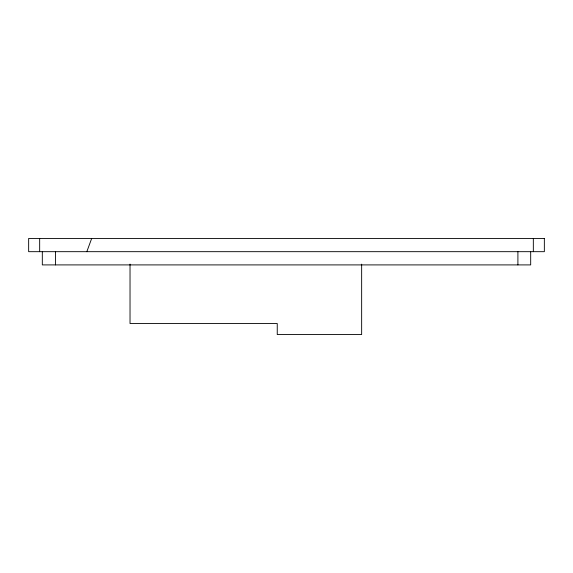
<?xml version="1.0" encoding="UTF-8"?>
<svg xmlns="http://www.w3.org/2000/svg" width="573" height="573" viewBox="0 0 573 573"><rect width="100%" height="100%" fill="white"/><g stroke="black" fill="none" stroke-linecap="round" stroke-linejoin="round"><path stroke-width="0.86" d="M86.831 251.676L91.68 238.454M533.334 238.454L533.334 251.676M530.684 251.676L530.684 264.905L42.316 264.905L42.316 251.676M517.906 251.676L517.906 264.905M361.649 264.153L361.649 334.546L277.246 334.546L277.246 323.523L130.028 323.523L130.028 264.096M55.538 251.676L55.538 264.905M39.666 238.454L39.666 251.676M544.35 238.454L28.65 238.454L28.65 251.676L544.35 251.676L544.35 238.454"/></g></svg>
